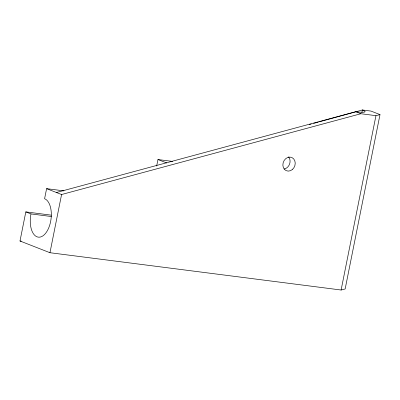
<?xml version="1.0" encoding="UTF-8"?>
<svg xmlns="http://www.w3.org/2000/svg" width="400" height="400" viewBox="0 0 400 400"><rect width="100%" height="100%" fill="white"/><g stroke="black" fill="none" stroke-linecap="round" stroke-linejoin="round"><path stroke-width="0.6" d="M56.43 192.505L355.74 111.72A19.55 2.18 11.3 0 0 362.38 109.985L371.015 111.09L380 114.605L345.16 288.96L341.11 290.015L49.955 252.72L20 240.995L25.815 211.895L51.225 215.15M63.96 190.885L46.605 188.66L44.595 198.71A19.55 10.325 -82.7 0 1 50.615 221.605A19.55 10.325 -82.7 0 1 36.985 236.81A19.55 10.325 -82.7 0 1 30.965 213.915L25.815 211.895M49.955 252.72L61.58 194.525L360.89 113.735L375.95 115.665L380 114.605M156.66 166.05L157.96 159.545L172.595 161.42M361.89 112.43L362.38 109.985L319.61 121.74M341.11 290.015L375.95 115.665M309.365 124.56L311.175 124.06M313.585 123.4L318.405 122.075M30.965 213.915L51.42 216.535M20 240.995L21.24 241.15M355.74 111.72L360.89 113.735M157.96 159.545L166.685 162.96M46.605 188.66L61.58 194.525M288.49 156.815A7.15 6.02 -68.6 0 1 289.585 164.05A7.15 6.02 -68.6 0 1 284.11 169.015M292.32 169.57A7.15 6.02 -68.6 0 0 291.95 157.565A7.15 6.02 -68.6 0 0 282.865 165.155A7.15 6.02 -68.6 0 0 292.32 169.57"/></g></svg>
